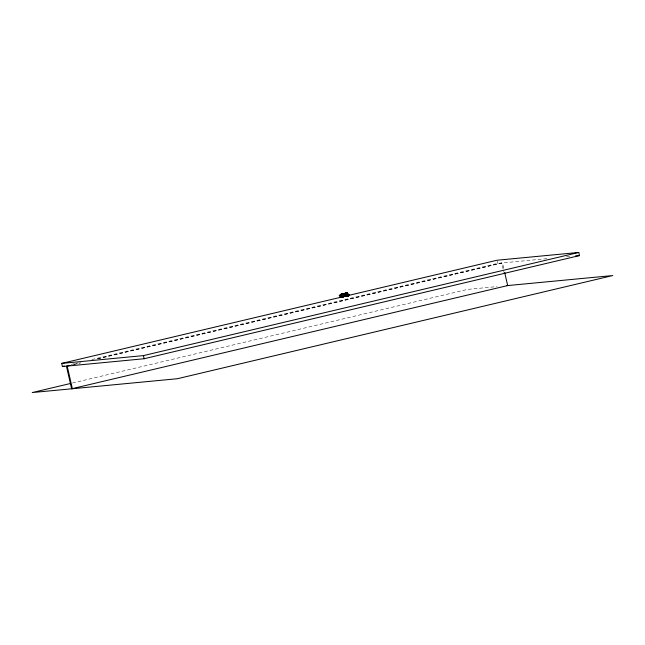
<?xml version="1.0" encoding="UTF-8"?>
<svg xmlns="http://www.w3.org/2000/svg" width="645" height="645" viewBox="0 0 645 645"><rect width="100%" height="100%" fill="white"/><g stroke="black" fill="none" stroke-linecap="round" stroke-linejoin="round"><path stroke-width="0.48" stroke-dasharray="3.23 2.42" d="M71.24 364.433L78.101 362.812M91.832 359.555L497.722 263.37L547.573 258.613M73.296 364.522L80.157 362.893M97.806 358.709L501.737 262.983L503.898 272.424M74.046 364.449L80.907 362.821M97.572 358.87L502.487 262.918L504.003 269.521M72.45 383.025L467.552 289.395L497.085 286.582M566.512 256.807L571.494 256.339M497.19 261.023L497.722 263.37"/><path stroke-width="0.97" d="M341.35 297.143L340.092 297.595L339.907 297.184L349.534 295.023L348.872 295.62L349.477 294.959L349.477 295.483L340.568 297.369L342.398 296.958L341.6 297.216L342.431 297.151L342.043 297.264M347.695 293.354L348.034 295.168L342.721 296.353L342.842 297.103L342.173 296.257L342.471 296.998C341.157 296.289 342.697 297.297 342.85 296.587L341.979 296.845L342.463 296.998C338.681 297.805 342.68 297.385 342.834 296.595M347.921 295.233L349.526 295.007L348.034 295.257L348.26 295.813L347.228 292.903M349.098 295.023L349.219 295.539L348.389 295.781L349.397 295.434M342.156 296.265L342.398 296.732L342.189 296.24M342.914 297.006L342.608 296.378L349.526 295.007L347.921 295.265M349.09 295.071L348.227 295.321L347.897 294.08L348.195 295.337L349.227 295.039L349.292 295.475M348.969 295.563L348.324 295.797L348.961 295.168M348.864 295.063L348.26 295.757L347.55 292.886L346.276 293.209L347.171 292.975M346.865 293.153L347.026 292.919M341.415 297.401C340.697 296.426 341.028 298.288 341.503 296.829M348.518 295.749C347.026 293.523 348.308 294.515 348.155 295.023M348.776 295.523L348.002 295.595L348.856 295.507M342.487 297.168L342.721 296.434M348.679 295.475C347.849 295.329 349.01 295.362 349.122 295.523M341.866 296.805C340.302 298.224 343.116 296.289 342.761 296.756M348.606 295.547L346.841 295.934L348.042 295.853L347.405 295.999L348.743 295.023L348.881 295.587M341.987 297.216L341.431 297.353M344.753 293.572L342.963 293.789L346.937 292.959L340.737 294.33M347.889 295.724L347.139 295.853L348.477 295.571M341.423 294.209C341.745 294.838 341.116 294.056 341.511 294.096M348.671 295.096C348.727 294.975 348.389 296.297 348.034 295.265C348.937 296.224 347.445 293.967 348.477 295.531M347.881 294.402L348.276 295.539M341.237 297.264L341.068 296.861L340.294 297.514L340.907 296.829M341.906 297.305C339.464 296.595 343.527 296.692 342.721 296.587M341.971 296.861L342.769 297.119L342.124 297.248L342.277 296.652L341.399 296.894L341.528 297.345L342.221 296.91L341.769 297.272M347.994 295.112L348.776 295.184M341.519 296.958L339.931 297.127L340.85 296.845M348.679 295.249C347.574 295.902 348.824 294.338 348.679 295.66M339.988 297.53L341.536 296.91M341.108 296.99L340.528 297.127L341.237 296.926M348.026 294.999C348.115 295.571 348.461 295.055 348.582 295.217M341.39 297.337L340.842 297.514L340.947 296.966M340.834 297.079L340.786 297.53L340.85 296.869L339.915 297.208L340.721 297.006M340.915 294.265L341.326 294.12M340.6 297.047L340.729 297.53L341.132 297.208M344.64 293.459L343.745 293.725L344.648 293.572M341.866 297.063L342.197 296.99M346.373 293.12L346.059 293.257M340.794 297.442L340.262 297.53L340.56 297.111M348.413 295.773L348.356 295.346C348.752 295.829 347.526 295.128 348.397 295.096M348.324 295.281L348.332 295.346M341.39 294.265L341.503 294.829L341.511 294.297M348.171 295.136L348.356 295.184M340.608 297.49L340.02 297.079L340.512 297.458M344.341 293.572L344.438 293.636M340.391 297.095L339.988 297.103M341.503 294.588L341.503 294.402M341.786 297.087L342.269 297.063M340.866 294.362L340.939 294.652M347.913 294.547L348.131 295.039L348.034 294.563M348.155 295.241L348.05 294.692M342.116 294.152L344.325 293.668M341.511 297.216L346.986 295.829M343.172 293.918L344.269 293.612M343.067 293.733L344.18 293.62M342.366 293.894L346.172 293.064M345.139 293.443L345.664 293.33M340.004 297.547L340.173 297.031M346.091 293.048L345.583 293.144L346.067 293.015M348.026 295.676L348.574 295.733M347.308 292.935L346.188 293.007M347.752 294.709L347.413 292.951M348.018 294.829L348.115 295.297M343.317 293.765L343.535 293.652M339.286 295.265L347.429 293.854L339.343 295.523L341.673 294.781M339.343 295.523L341.157 294.91M61.702 363.401L497.005 260.241L578.759 252.445L579.468 255.573L144.166 358.733L62.42 366.529L61.702 363.401L143.448 355.605L578.759 252.445M62.42 366.529L64.379 366.062M70.128 365.376L67.185 366.07L72.369 388.725M70.482 383.493L32.25 392.555L177.448 378.712L612.75 275.552L506.922 285.638M575.485 255.952L579.468 255.573M341.221 297.377L341.06 296.869M347.881 295.636L347.808 295.91M504.648 272.351L507.679 285.566L71.619 388.798L66.427 366.142M143.448 355.605L144.166 358.733"/></g></svg>
